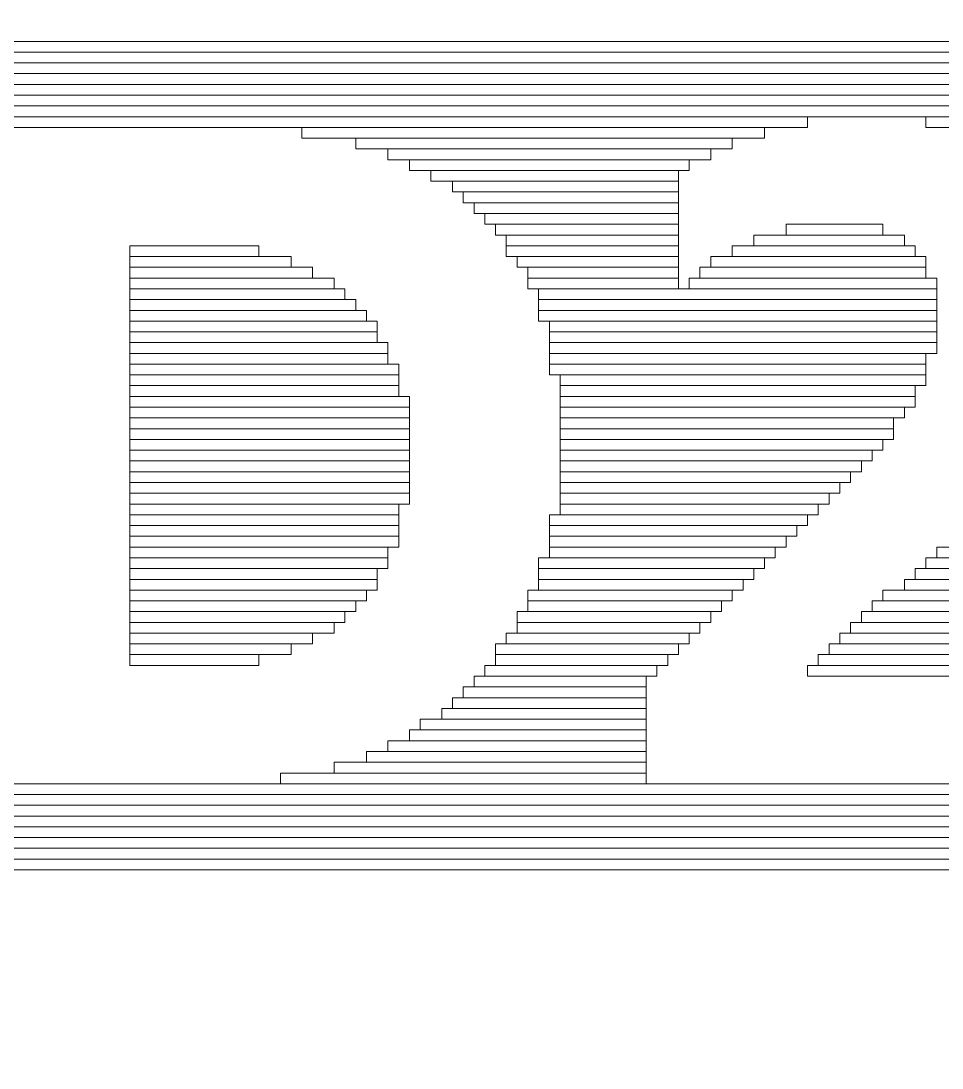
# Model space of a CAD drawing. Header units: millimetres. Extents: x -90 to 99, y -65 to 67.
# Drawn here: x 37.508 to 39.683, y 40.238 to 42.709 of the extents above; entities that cross this region are included whole.
import ezdxf

# ---------------------------------------------------------------- set-up
doc = ezdxf.new("R2010")
doc.units = ezdxf.units.MM
doc.header["$MEASUREMENT"] = 0
doc.layers.add('BG_OUTLINE', color=7, linetype='Continuous')
doc.layers.add('MA_PEN3', color=7, linetype='Continuous')

msp = doc.modelspace()

# ---------------------------------------------------------------- linework, layer by layer
at = {"layer": 'BG_OUTLINE', "color": 3, "lineweight": 9}
msp.add_open_spline([(-71.7269, -61.8795), (-71.7269, -61.8795), (-71.7343, 42.2681), (-71.7343, 42.2681), (-71.7343, 42.2681), (-71.7348, 43.0066), (-71.4419, 43.715), (-70.92, 44.2375), (-70.92, 44.2375), (-70.3982, 44.76), (-69.6866, 45.0538), (-68.9482, 45.0543), (-68.9482, 45.0543), (-68.9482, 45.0543), (75.2046, 45.0543), (75.2046, 45.0543), (75.2046, 45.0543), (76.8319, 45.0552), (78.1763, 43.7805), (78.2661, 42.1556), (78.2661, 42.1556), (78.2661, 42.1556), (78.2661, 31.2814), (78.2661, 31.2814), (78.2661, 31.2814), (78.2661, 31.2814), (72.2646, 31.2814), (72.2646, 31.2814), (72.2646, 31.2814), (72.2646, 31.2814), (72.2646, 26.9814), (72.2646, 26.9814), (72.2646, 26.9814), (72.2646, 26.9814), (78.2661, 26.9814), (78.2661, 26.9814), (78.2661, 26.9814), (78.2661, 26.9814), (78.2661, 18.6553), (78.2661, 18.6553), (78.2661, 18.6553), (78.2661, 18.6553), (72.2496, 18.6553), (72.2496, 18.6553), (72.2496, 18.6553), (72.2496, 18.6553), (72.2496, 14.3553), (72.2496, 14.3553), (72.2496, 14.3553), (72.2496, 14.3553), (78.2661, 14.3553), (78.2661, 14.3553), (78.2661, 14.3553), (78.2661, 14.3553), (78.2661, 9.255), (78.2661, 9.255), (78.2661, 9.255), (78.2661, 9.255), (72.2648, 9.255), (72.2648, 9.255), (72.2648, 9.255), (72.2648, 9.255), (72.2648, 4.955), (72.2648, 4.955), (72.2648, 4.955), (72.2648, 4.955), (78.2661, 4.955), (78.2661, 4.955), (78.2661, 4.955), (78.2661, 4.955), (78.2661, -3.3762), (78.2661, -3.3762), (78.2661, -3.3762), (78.2661, -3.3762), (72.2445, -3.3762), (72.2445, -3.3762), (72.2445, -3.3762), (72.2445, -3.3762), (72.2445, -7.6762), (72.2445, -7.6762), (72.2445, -7.6762), (72.2445, -7.6762), (78.2661, -7.6762), (78.2661, -7.6762), (78.2661, -7.6762), (78.2661, -7.6762), (78.2661, -12.7615), (78.2661, -12.7615), (78.2661, -12.7615), (78.2661, -12.7615), (72.2651, -12.7615), (72.2651, -12.7615), (72.2651, -12.7615), (72.2651, -12.7615), (72.2651, -17.0615), (72.2651, -17.0615), (72.2651, -17.0615), (72.2651, -17.0615), (78.2661, -17.0615), (78.2661, -17.0615), (78.2661, -17.0615), (78.2661, -17.0615), (78.2661, -25.4097), (78.2661, -25.4097), (78.2661, -25.4097), (78.2661, -25.4097), (72.2656, -25.4097), (72.2656, -25.4097), (72.2656, -25.4097), (72.2656, -25.4097), (72.2656, -29.7097), (72.2656, -29.7097), (72.2656, -29.7097), (72.2656, -29.7097), (78.2661, -29.7097), (78.2661, -29.7097), (78.2661, -29.7097), (78.2661, -29.7097), (78.2661, -34.793), (78.2661, -34.793), (78.2661, -34.793), (78.2661, -34.793), (72.2679, -34.793), (72.2679, -34.793), (72.2679, -34.793), (72.2679, -34.793), (72.2679, -39.0929), (72.2679, -39.0929), (72.2679, -39.0929), (72.2679, -39.0929), (78.2661, -39.0929), (78.2661, -39.0929), (78.2661, -39.0929), (78.2661, -39.0929), (78.2661, -47.4269), (78.2661, -47.4269), (78.2661, -47.4269), (78.2661, -47.4269), (72.2679, -47.4269), (72.2679, -47.4269), (72.2679, -47.4269), (72.2679, -47.4269), (72.2679, -51.7269), (72.2679, -51.7269), (72.2679, -51.7269), (72.2679, -51.7269), (78.2661, -51.7269), (78.2661, -51.7269), (78.2661, -51.7269), (78.2661, -51.7269), (78.2661, -51.8138), (78.2661, -51.8138), (78.2661, -51.8138), (78.2661, -51.8138), (78.2656, -61.8468), (78.2656, -61.8468), (78.2656, -61.8468), (78.2661, -62.6669), (77.9407, -63.4536), (77.3612, -64.0339), (77.3612, -64.0339), (76.7817, -64.6142), (75.9915, -64.9405), (75.1713, -64.941), (75.1713, -64.941), (75.1713, -64.941), (-68.6609, -64.9456), (-68.6609, -64.9456), (-68.6609, -64.9456), (-69.4735, -64.9461), (-70.2531, -64.6237), (-70.8281, -64.0495), (-70.8281, -64.0495), (-71.4031, -63.4752), (-71.7264, -62.6922), (-71.7269, -61.8795)], degree=3, knots=[0, 0, 0, 0, 0.022727, 0.022727, 0.022727, 0.022727, 0.045455, 0.045455, 0.045455, 0.045455, 0.068182, 0.068182, 0.068182, 0.068182, 0.090909, 0.090909, 0.090909, 0.090909, 0.113636, 0.113636, 0.113636, 0.113636, 0.136364, 0.136364, 0.136364, 0.136364, 0.159091, 0.159091, 0.159091, 0.159091, 0.181818, 0.181818, 0.181818, 0.181818, 0.204545, 0.204545, 0.204545, 0.204545, 0.227273, 0.227273, 0.227273, 0.227273, 0.25, 0.25, 0.25, 0.25, 0.272727, 0.272727, 0.272727, 0.272727, 0.295455, 0.295455, 0.295455, 0.295455, 0.318182, 0.318182, 0.318182, 0.318182, 0.340909, 0.340909, 0.340909, 0.340909, 0.363636, 0.363636, 0.363636, 0.363636, 0.386364, 0.386364, 0.386364, 0.386364, 0.409091, 0.409091, 0.409091, 0.409091, 0.431818, 0.431818, 0.431818, 0.431818, 0.454545, 0.454545, 0.454545, 0.454545, 0.477273, 0.477273, 0.477273, 0.477273, 0.5, 0.5, 0.5, 0.5, 0.522727, 0.522727, 0.522727, 0.522727, 0.545455, 0.545455, 0.545455, 0.545455, 0.568182, 0.568182, 0.568182, 0.568182, 0.590909, 0.590909, 0.590909, 0.590909, 0.613636, 0.613636, 0.613636, 0.613636, 0.636364, 0.636364, 0.636364, 0.636364, 0.659091, 0.659091, 0.659091, 0.659091, 0.681818, 0.681818, 0.681818, 0.681818, 0.704545, 0.704545, 0.704545, 0.704545, 0.727273, 0.727273, 0.727273, 0.727273, 0.75, 0.75, 0.75, 0.75, 0.772727, 0.772727, 0.772727, 0.772727, 0.795455, 0.795455, 0.795455, 0.795455, 0.818182, 0.818182, 0.818182, 0.818182, 0.840909, 0.840909, 0.840909, 0.840909, 0.863636, 0.863636, 0.863636, 0.863636, 0.886364, 0.886364, 0.886364, 0.886364, 0.909091, 0.909091, 0.909091, 0.909091, 0.931818, 0.931818, 0.931818, 0.931818, 0.954545, 0.954545, 0.954545, 0.954545, 0.977273, 0.977273, 0.977273, 0.977273, 1, 1, 1, 1], dxfattribs=at)
at = {"layer": 'MA_PEN3', "color": 5, "lineweight": 9}
for points in [[(34.8948, 42.6359), (34.8948, 42.6359), (34.8948, 42.6613), (34.8948, 42.6613), (34.8948, 42.6613), (34.8948, 42.6613), (40.2288, 42.6613), (40.2288, 42.6613), (40.2288, 42.6613), (40.2288, 42.6613), (40.2288, 42.6359), (40.2288, 42.6359), (40.2288, 42.6359), (40.2288, 42.6359), (34.8948, 42.6359), (34.8948, 42.6359)], [(34.8948, 42.6105), (34.8948, 42.6105), (34.8948, 42.6359), (34.8948, 42.6359), (34.8948, 42.6359), (34.8948, 42.6359), (40.2288, 42.6359), (40.2288, 42.6359), (40.2288, 42.6359), (40.2288, 42.6359), (40.2288, 42.6105), (40.2288, 42.6105), (40.2288, 42.6105), (40.2288, 42.6105), (34.8948, 42.6105), (34.8948, 42.6105)], [(34.8948, 42.5851), (34.8948, 42.5851), (34.8948, 42.6105), (34.8948, 42.6105), (34.8948, 42.6105), (34.8948, 42.6105), (40.2288, 42.6105), (40.2288, 42.6105), (40.2288, 42.6105), (40.2288, 42.6105), (40.2288, 42.5851), (40.2288, 42.5851), (40.2288, 42.5851), (40.2288, 42.5851), (34.8948, 42.5851), (34.8948, 42.5851)], [(34.8948, 42.5597), (34.8948, 42.5597), (34.8948, 42.5851), (34.8948, 42.5851), (34.8948, 42.5851), (34.8948, 42.5851), (40.2288, 42.5851), (40.2288, 42.5851), (40.2288, 42.5851), (40.2288, 42.5851), (40.2288, 42.5597), (40.2288, 42.5597), (40.2288, 42.5597), (40.2288, 42.5597), (34.8948, 42.5597), (34.8948, 42.5597)], [(34.8948, 42.5343), (34.8948, 42.5343), (34.8948, 42.5597), (34.8948, 42.5597), (34.8948, 42.5597), (34.8948, 42.5597), (40.2288, 42.5597), (40.2288, 42.5597), (40.2288, 42.5597), (40.2288, 42.5597), (40.2288, 42.5343), (40.2288, 42.5343), (40.2288, 42.5343), (40.2288, 42.5343), (34.8948, 42.5343), (34.8948, 42.5343)], [(34.8948, 42.5089), (34.8948, 42.5089), (34.8948, 42.5343), (34.8948, 42.5343), (34.8948, 42.5343), (34.8948, 42.5343), (40.2288, 42.5343), (40.2288, 42.5343), (40.2288, 42.5343), (40.2288, 42.5343), (40.2288, 42.5089), (40.2288, 42.5089), (40.2288, 42.5089), (40.2288, 42.5089), (34.8948, 42.5089), (34.8948, 42.5089)], [(34.8948, 42.4835), (34.8948, 42.4835), (34.8948, 42.5089), (34.8948, 42.5089), (34.8948, 42.5089), (34.8948, 42.5089), (40.2288, 42.5089), (40.2288, 42.5089), (40.2288, 42.5089), (40.2288, 42.5089), (40.2288, 42.4835), (40.2288, 42.4835), (40.2288, 42.4835), (40.2288, 42.4835), (34.8948, 42.4835), (34.8948, 42.4835)], [(34.8948, 42.4581), (34.8948, 42.4581), (34.8948, 42.4835), (34.8948, 42.4835), (34.8948, 42.4835), (34.8948, 42.4835), (39.3652, 42.4835), (39.3652, 42.4835), (39.3652, 42.4835), (39.3652, 42.4835), (39.3652, 42.4581), (39.3652, 42.4581), (39.3652, 42.4581), (39.3652, 42.4581), (34.8948, 42.4581), (34.8948, 42.4581)], [(39.6446, 42.4581), (39.6446, 42.4581), (39.6446, 42.4835), (39.6446, 42.4835), (39.6446, 42.4835), (39.6446, 42.4835), (40.2288, 42.4835), (40.2288, 42.4835), (40.2288, 42.4835), (40.2288, 42.4835), (40.2288, 42.4581), (40.2288, 42.4581), (40.2288, 42.4581), (40.2288, 42.4581), (39.6446, 42.4581), (39.6446, 42.4581)], [(38.1714, 42.4327), (38.1714, 42.4327), (38.1714, 42.4581), (38.1714, 42.4581), (38.1714, 42.4581), (38.1714, 42.4581), (39.2636, 42.4581), (39.2636, 42.4581), (39.2636, 42.4581), (39.2636, 42.4581), (39.2636, 42.4327), (39.2636, 42.4327), (39.2636, 42.4327), (39.2636, 42.4327), (38.1714, 42.4327), (38.1714, 42.4327)], [(38.2984, 42.4073), (38.2984, 42.4073), (38.2984, 42.4327), (38.2984, 42.4327), (38.2984, 42.4327), (38.2984, 42.4327), (39.1874, 42.4327), (39.1874, 42.4327), (39.1874, 42.4327), (39.1874, 42.4327), (39.1874, 42.4073), (39.1874, 42.4073), (39.1874, 42.4073), (39.1874, 42.4073), (38.2984, 42.4073), (38.2984, 42.4073)], [(38.3746, 42.3819), (38.3746, 42.3819), (38.3746, 42.4073), (38.3746, 42.4073), (38.3746, 42.4073), (38.3746, 42.4073), (39.1366, 42.4073), (39.1366, 42.4073), (39.1366, 42.4073), (39.1366, 42.4073), (39.1366, 42.3819), (39.1366, 42.3819), (39.1366, 42.3819), (39.1366, 42.3819), (38.3746, 42.3819), (38.3746, 42.3819)], [(38.4254, 42.3565), (38.4254, 42.3565), (38.4254, 42.3819), (38.4254, 42.3819), (38.4254, 42.3819), (38.4254, 42.3819), (39.0858, 42.3819), (39.0858, 42.3819), (39.0858, 42.3819), (39.0858, 42.3819), (39.0858, 42.3565), (39.0858, 42.3565), (39.0858, 42.3565), (39.0858, 42.3565), (38.4254, 42.3565), (38.4254, 42.3565)], [(38.4762, 42.3311), (38.4762, 42.3311), (38.4762, 42.3565), (38.4762, 42.3565), (38.4762, 42.3565), (38.4762, 42.3565), (39.0604, 42.3565), (39.0604, 42.3565), (39.0604, 42.3565), (39.0604, 42.3565), (39.0604, 42.3311), (39.0604, 42.3311), (39.0604, 42.3311), (39.0604, 42.3311), (38.4762, 42.3311), (38.4762, 42.3311)], [(38.527, 42.3057), (38.527, 42.3057), (38.527, 42.3311), (38.527, 42.3311), (38.527, 42.3311), (38.527, 42.3311), (39.0604, 42.3311), (39.0604, 42.3311), (39.0604, 42.3311), (39.0604, 42.3311), (39.0604, 42.3057), (39.0604, 42.3057), (39.0604, 42.3057), (39.0604, 42.3057), (38.527, 42.3057), (38.527, 42.3057)], [(38.5524, 42.2803), (38.5524, 42.2803), (38.5524, 42.3057), (38.5524, 42.3057), (38.5524, 42.3057), (38.5524, 42.3057), (39.0604, 42.3057), (39.0604, 42.3057), (39.0604, 42.3057), (39.0604, 42.3057), (39.0604, 42.2803), (39.0604, 42.2803), (39.0604, 42.2803), (39.0604, 42.2803), (38.5524, 42.2803), (38.5524, 42.2803)], [(38.5778, 42.2549), (38.5778, 42.2549), (38.5778, 42.2803), (38.5778, 42.2803), (38.5778, 42.2803), (38.5778, 42.2803), (39.0604, 42.2803), (39.0604, 42.2803), (39.0604, 42.2803), (39.0604, 42.2803), (39.0604, 42.2549), (39.0604, 42.2549), (39.0604, 42.2549), (39.0604, 42.2549), (38.5778, 42.2549), (38.5778, 42.2549)], [(38.6032, 42.2295), (38.6032, 42.2295), (38.6032, 42.2549), (38.6032, 42.2549), (38.6032, 42.2549), (38.6032, 42.2549), (39.0604, 42.2549), (39.0604, 42.2549), (39.0604, 42.2549), (39.0604, 42.2549), (39.0604, 42.2295), (39.0604, 42.2295), (39.0604, 42.2295), (39.0604, 42.2295), (38.6032, 42.2295), (38.6032, 42.2295)], [(38.6286, 42.2041), (38.6286, 42.2041), (38.6286, 42.2295), (38.6286, 42.2295), (38.6286, 42.2295), (38.6286, 42.2295), (39.0604, 42.2295), (39.0604, 42.2295), (39.0604, 42.2295), (39.0604, 42.2295), (39.0604, 42.2041), (39.0604, 42.2041), (39.0604, 42.2041), (39.0604, 42.2041), (38.6286, 42.2041), (38.6286, 42.2041)], [(39.3144, 42.2041), (39.3144, 42.2041), (39.3144, 42.2295), (39.3144, 42.2295), (39.3144, 42.2295), (39.3144, 42.2295), (39.543, 42.2295), (39.543, 42.2295), (39.543, 42.2295), (39.543, 42.2295), (39.543, 42.2041), (39.543, 42.2041), (39.543, 42.2041), (39.543, 42.2041), (39.3144, 42.2041), (39.3144, 42.2041)], [(38.654, 42.1787), (38.654, 42.1787), (38.654, 42.2041), (38.654, 42.2041), (38.654, 42.2041), (38.654, 42.2041), (39.0604, 42.2041), (39.0604, 42.2041), (39.0604, 42.2041), (39.0604, 42.2041), (39.0604, 42.1787), (39.0604, 42.1787), (39.0604, 42.1787), (39.0604, 42.1787), (38.654, 42.1787), (38.654, 42.1787)], [(39.2382, 42.1787), (39.2382, 42.1787), (39.2382, 42.2041), (39.2382, 42.2041), (39.2382, 42.2041), (39.2382, 42.2041), (39.5938, 42.2041), (39.5938, 42.2041), (39.5938, 42.2041), (39.5938, 42.2041), (39.5938, 42.1787), (39.5938, 42.1787), (39.5938, 42.1787), (39.5938, 42.1787), (39.2382, 42.1787), (39.2382, 42.1787)], [(37.765, 42.1533), (37.765, 42.1533), (37.765, 42.1787), (37.765, 42.1787), (37.765, 42.1787), (37.765, 42.1787), (38.0698, 42.1787), (38.0698, 42.1787), (38.0698, 42.1787), (38.0698, 42.1787), (38.0698, 42.1533), (38.0698, 42.1533), (38.0698, 42.1533), (38.0698, 42.1533), (37.765, 42.1533), (37.765, 42.1533)], [(38.654, 42.1533), (38.654, 42.1533), (38.654, 42.1787), (38.654, 42.1787), (38.654, 42.1787), (38.654, 42.1787), (39.0604, 42.1787), (39.0604, 42.1787), (39.0604, 42.1787), (39.0604, 42.1787), (39.0604, 42.1533), (39.0604, 42.1533), (39.0604, 42.1533), (39.0604, 42.1533), (38.654, 42.1533), (38.654, 42.1533)], [(39.1874, 42.1533), (39.1874, 42.1533), (39.1874, 42.1787), (39.1874, 42.1787), (39.1874, 42.1787), (39.1874, 42.1787), (39.6192, 42.1787), (39.6192, 42.1787), (39.6192, 42.1787), (39.6192, 42.1787), (39.6192, 42.1533), (39.6192, 42.1533), (39.6192, 42.1533), (39.6192, 42.1533), (39.1874, 42.1533), (39.1874, 42.1533)], [(37.765, 42.1279), (37.765, 42.1279), (37.765, 42.1533), (37.765, 42.1533), (37.765, 42.1533), (37.765, 42.1533), (38.146, 42.1533), (38.146, 42.1533), (38.146, 42.1533), (38.146, 42.1533), (38.146, 42.1279), (38.146, 42.1279), (38.146, 42.1279), (38.146, 42.1279), (37.765, 42.1279), (37.765, 42.1279)], [(38.6794, 42.1279), (38.6794, 42.1279), (38.6794, 42.1533), (38.6794, 42.1533), (38.6794, 42.1533), (38.6794, 42.1533), (39.0604, 42.1533), (39.0604, 42.1533), (39.0604, 42.1533), (39.0604, 42.1533), (39.0604, 42.1279), (39.0604, 42.1279), (39.0604, 42.1279), (39.0604, 42.1279), (38.6794, 42.1279), (38.6794, 42.1279)], [(39.1366, 42.1279), (39.1366, 42.1279), (39.1366, 42.1533), (39.1366, 42.1533), (39.1366, 42.1533), (39.1366, 42.1533), (39.6446, 42.1533), (39.6446, 42.1533), (39.6446, 42.1533), (39.6446, 42.1533), (39.6446, 42.1279), (39.6446, 42.1279), (39.6446, 42.1279), (39.6446, 42.1279), (39.1366, 42.1279), (39.1366, 42.1279)], [(37.765, 42.1025), (37.765, 42.1025), (37.765, 42.1279), (37.765, 42.1279), (37.765, 42.1279), (37.765, 42.1279), (38.1968, 42.1279), (38.1968, 42.1279), (38.1968, 42.1279), (38.1968, 42.1279), (38.1968, 42.1025), (38.1968, 42.1025), (38.1968, 42.1025), (38.1968, 42.1025), (37.765, 42.1025), (37.765, 42.1025)], [(38.7048, 42.1025), (38.7048, 42.1025), (38.7048, 42.1279), (38.7048, 42.1279), (38.7048, 42.1279), (38.7048, 42.1279), (39.0604, 42.1279), (39.0604, 42.1279), (39.0604, 42.1279), (39.0604, 42.1279), (39.0604, 42.1025), (39.0604, 42.1025), (39.0604, 42.1025), (39.0604, 42.1025), (38.7048, 42.1025), (38.7048, 42.1025)], [(39.1112, 42.1025), (39.1112, 42.1025), (39.1112, 42.1279), (39.1112, 42.1279), (39.1112, 42.1279), (39.1112, 42.1279), (39.6446, 42.1279), (39.6446, 42.1279), (39.6446, 42.1279), (39.6446, 42.1279), (39.6446, 42.1025), (39.6446, 42.1025), (39.6446, 42.1025), (39.6446, 42.1025), (39.1112, 42.1025), (39.1112, 42.1025)], [(37.765, 42.0771), (37.765, 42.0771), (37.765, 42.1025), (37.765, 42.1025), (37.765, 42.1025), (37.765, 42.1025), (38.2476, 42.1025), (38.2476, 42.1025), (38.2476, 42.1025), (38.2476, 42.1025), (38.2476, 42.0771), (38.2476, 42.0771), (38.2476, 42.0771), (38.2476, 42.0771), (37.765, 42.0771), (37.765, 42.0771)], [(38.7048, 42.0771), (38.7048, 42.0771), (38.7048, 42.1025), (38.7048, 42.1025), (38.7048, 42.1025), (38.7048, 42.1025), (39.0604, 42.1025), (39.0604, 42.1025), (39.0604, 42.1025), (39.0604, 42.1025), (39.0604, 42.0771), (39.0604, 42.0771), (39.0604, 42.0771), (39.0604, 42.0771), (38.7048, 42.0771), (38.7048, 42.0771)], [(39.0858, 42.0771), (39.0858, 42.0771), (39.0858, 42.1025), (39.0858, 42.1025), (39.0858, 42.1025), (39.0858, 42.1025), (39.67, 42.1025), (39.67, 42.1025), (39.67, 42.1025), (39.67, 42.1025), (39.67, 42.0771), (39.67, 42.0771), (39.67, 42.0771), (39.67, 42.0771), (39.0858, 42.0771), (39.0858, 42.0771)], [(37.765, 42.0517), (37.765, 42.0517), (37.765, 42.0771), (37.765, 42.0771), (37.765, 42.0771), (37.765, 42.0771), (38.273, 42.0771), (38.273, 42.0771), (38.273, 42.0771), (38.273, 42.0771), (38.273, 42.0517), (38.273, 42.0517), (38.273, 42.0517), (38.273, 42.0517), (37.765, 42.0517), (37.765, 42.0517)], [(38.7302, 42.0517), (38.7302, 42.0517), (38.7302, 42.0771), (38.7302, 42.0771), (38.7302, 42.0771), (38.7302, 42.0771), (39.67, 42.0771), (39.67, 42.0771), (39.67, 42.0771), (39.67, 42.0771), (39.67, 42.0517), (39.67, 42.0517), (39.67, 42.0517), (39.67, 42.0517), (38.7302, 42.0517), (38.7302, 42.0517)], [(37.765, 42.0263), (37.765, 42.0263), (37.765, 42.0517), (37.765, 42.0517), (37.765, 42.0517), (37.765, 42.0517), (38.2984, 42.0517), (38.2984, 42.0517), (38.2984, 42.0517), (38.2984, 42.0517), (38.2984, 42.0263), (38.2984, 42.0263), (38.2984, 42.0263), (38.2984, 42.0263), (37.765, 42.0263), (37.765, 42.0263)], [(38.7302, 42.0263), (38.7302, 42.0263), (38.7302, 42.0517), (38.7302, 42.0517), (38.7302, 42.0517), (38.7302, 42.0517), (39.67, 42.0517), (39.67, 42.0517), (39.67, 42.0517), (39.67, 42.0517), (39.67, 42.0263), (39.67, 42.0263), (39.67, 42.0263), (39.67, 42.0263), (38.7302, 42.0263), (38.7302, 42.0263)], [(37.765, 42.0009), (37.765, 42.0009), (37.765, 42.0263), (37.765, 42.0263), (37.765, 42.0263), (37.765, 42.0263), (38.3238, 42.0263), (38.3238, 42.0263), (38.3238, 42.0263), (38.3238, 42.0263), (38.3238, 42.0009), (38.3238, 42.0009), (38.3238, 42.0009), (38.3238, 42.0009), (37.765, 42.0009), (37.765, 42.0009)], [(38.7302, 42.0009), (38.7302, 42.0009), (38.7302, 42.0263), (38.7302, 42.0263), (38.7302, 42.0263), (38.7302, 42.0263), (39.67, 42.0263), (39.67, 42.0263), (39.67, 42.0263), (39.67, 42.0263), (39.67, 42.0009), (39.67, 42.0009), (39.67, 42.0009), (39.67, 42.0009), (38.7302, 42.0009), (38.7302, 42.0009)], [(37.765, 41.9755), (37.765, 41.9755), (37.765, 42.0009), (37.765, 42.0009), (37.765, 42.0009), (37.765, 42.0009), (38.3492, 42.0009), (38.3492, 42.0009), (38.3492, 42.0009), (38.3492, 42.0009), (38.3492, 41.9755), (38.3492, 41.9755), (38.3492, 41.9755), (38.3492, 41.9755), (37.765, 41.9755), (37.765, 41.9755)], [(38.7556, 41.9755), (38.7556, 41.9755), (38.7556, 42.0009), (38.7556, 42.0009), (38.7556, 42.0009), (38.7556, 42.0009), (39.67, 42.0009), (39.67, 42.0009), (39.67, 42.0009), (39.67, 42.0009), (39.67, 41.9755), (39.67, 41.9755), (39.67, 41.9755), (39.67, 41.9755), (38.7556, 41.9755), (38.7556, 41.9755)], [(37.765, 41.9501), (37.765, 41.9501), (37.765, 41.9755), (37.765, 41.9755), (37.765, 41.9755), (37.765, 41.9755), (38.3492, 41.9755), (38.3492, 41.9755), (38.3492, 41.9755), (38.3492, 41.9755), (38.3492, 41.9501), (38.3492, 41.9501), (38.3492, 41.9501), (38.3492, 41.9501), (37.765, 41.9501), (37.765, 41.9501)], [(38.7556, 41.9501), (38.7556, 41.9501), (38.7556, 41.9755), (38.7556, 41.9755), (38.7556, 41.9755), (38.7556, 41.9755), (39.67, 41.9755), (39.67, 41.9755), (39.67, 41.9755), (39.67, 41.9755), (39.67, 41.9501), (39.67, 41.9501), (39.67, 41.9501), (39.67, 41.9501), (38.7556, 41.9501), (38.7556, 41.9501)], [(37.765, 41.9247), (37.765, 41.9247), (37.765, 41.9501), (37.765, 41.9501), (37.765, 41.9501), (37.765, 41.9501), (38.3746, 41.9501), (38.3746, 41.9501), (38.3746, 41.9501), (38.3746, 41.9501), (38.3746, 41.9247), (38.3746, 41.9247), (38.3746, 41.9247), (38.3746, 41.9247), (37.765, 41.9247), (37.765, 41.9247)], [(38.7556, 41.9247), (38.7556, 41.9247), (38.7556, 41.9501), (38.7556, 41.9501), (38.7556, 41.9501), (38.7556, 41.9501), (39.67, 41.9501), (39.67, 41.9501), (39.67, 41.9501), (39.67, 41.9501), (39.67, 41.9247), (39.67, 41.9247), (39.67, 41.9247), (39.67, 41.9247), (38.7556, 41.9247), (38.7556, 41.9247)], [(37.765, 41.8993), (37.765, 41.8993), (37.765, 41.9247), (37.765, 41.9247), (37.765, 41.9247), (37.765, 41.9247), (38.3746, 41.9247), (38.3746, 41.9247), (38.3746, 41.9247), (38.3746, 41.9247), (38.3746, 41.8993), (38.3746, 41.8993), (38.3746, 41.8993), (38.3746, 41.8993), (37.765, 41.8993), (37.765, 41.8993)], [(38.7556, 41.8993), (38.7556, 41.8993), (38.7556, 41.9247), (38.7556, 41.9247), (38.7556, 41.9247), (38.7556, 41.9247), (39.6446, 41.9247), (39.6446, 41.9247), (39.6446, 41.9247), (39.6446, 41.9247), (39.6446, 41.8993), (39.6446, 41.8993), (39.6446, 41.8993), (39.6446, 41.8993), (38.7556, 41.8993), (38.7556, 41.8993)], [(37.765, 41.8739), (37.765, 41.8739), (37.765, 41.8993), (37.765, 41.8993), (37.765, 41.8993), (37.765, 41.8993), (38.4, 41.8993), (38.4, 41.8993), (38.4, 41.8993), (38.4, 41.8993), (38.4, 41.8739), (38.4, 41.8739), (38.4, 41.8739), (38.4, 41.8739), (37.765, 41.8739), (37.765, 41.8739)], [(38.7556, 41.8739), (38.7556, 41.8739), (38.7556, 41.8993), (38.7556, 41.8993), (38.7556, 41.8993), (38.7556, 41.8993), (39.6446, 41.8993), (39.6446, 41.8993), (39.6446, 41.8993), (39.6446, 41.8993), (39.6446, 41.8739), (39.6446, 41.8739), (39.6446, 41.8739), (39.6446, 41.8739), (38.7556, 41.8739), (38.7556, 41.8739)], [(37.765, 41.8485), (37.765, 41.8485), (37.765, 41.8739), (37.765, 41.8739), (37.765, 41.8739), (37.765, 41.8739), (38.4, 41.8739), (38.4, 41.8739), (38.4, 41.8739), (38.4, 41.8739), (38.4, 41.8485), (38.4, 41.8485), (38.4, 41.8485), (38.4, 41.8485), (37.765, 41.8485), (37.765, 41.8485)], [(38.781, 41.8485), (38.781, 41.8485), (38.781, 41.8739), (38.781, 41.8739), (38.781, 41.8739), (38.781, 41.8739), (39.6446, 41.8739), (39.6446, 41.8739), (39.6446, 41.8739), (39.6446, 41.8739), (39.6446, 41.8485), (39.6446, 41.8485), (39.6446, 41.8485), (39.6446, 41.8485), (38.781, 41.8485), (38.781, 41.8485)], [(37.765, 41.8231), (37.765, 41.8231), (37.765, 41.8485), (37.765, 41.8485), (37.765, 41.8485), (37.765, 41.8485), (38.4, 41.8485), (38.4, 41.8485), (38.4, 41.8485), (38.4, 41.8485), (38.4, 41.8231), (38.4, 41.8231), (38.4, 41.8231), (38.4, 41.8231), (37.765, 41.8231), (37.765, 41.8231)], [(38.781, 41.8231), (38.781, 41.8231), (38.781, 41.8485), (38.781, 41.8485), (38.781, 41.8485), (38.781, 41.8485), (39.6192, 41.8485), (39.6192, 41.8485), (39.6192, 41.8485), (39.6192, 41.8485), (39.6192, 41.8231), (39.6192, 41.8231), (39.6192, 41.8231), (39.6192, 41.8231), (38.781, 41.8231), (38.781, 41.8231)], [(37.765, 41.7977), (37.765, 41.7977), (37.765, 41.8231), (37.765, 41.8231), (37.765, 41.8231), (37.765, 41.8231), (38.4254, 41.8231), (38.4254, 41.8231), (38.4254, 41.8231), (38.4254, 41.8231), (38.4254, 41.7977), (38.4254, 41.7977), (38.4254, 41.7977), (38.4254, 41.7977), (37.765, 41.7977), (37.765, 41.7977)], [(38.781, 41.7977), (38.781, 41.7977), (38.781, 41.8231), (38.781, 41.8231), (38.781, 41.8231), (38.781, 41.8231), (39.6192, 41.8231), (39.6192, 41.8231), (39.6192, 41.8231), (39.6192, 41.8231), (39.6192, 41.7977), (39.6192, 41.7977), (39.6192, 41.7977), (39.6192, 41.7977), (38.781, 41.7977), (38.781, 41.7977)], [(37.765, 41.7723), (37.765, 41.7723), (37.765, 41.7977), (37.765, 41.7977), (37.765, 41.7977), (37.765, 41.7977), (38.4254, 41.7977), (38.4254, 41.7977), (38.4254, 41.7977), (38.4254, 41.7977), (38.4254, 41.7723), (38.4254, 41.7723), (38.4254, 41.7723), (38.4254, 41.7723), (37.765, 41.7723), (37.765, 41.7723)], [(38.781, 41.7723), (38.781, 41.7723), (38.781, 41.7977), (38.781, 41.7977), (38.781, 41.7977), (38.781, 41.7977), (39.5938, 41.7977), (39.5938, 41.7977), (39.5938, 41.7977), (39.5938, 41.7977), (39.5938, 41.7723), (39.5938, 41.7723), (39.5938, 41.7723), (39.5938, 41.7723), (38.781, 41.7723), (38.781, 41.7723)], [(37.765, 41.7469), (37.765, 41.7469), (37.765, 41.7723), (37.765, 41.7723), (37.765, 41.7723), (37.765, 41.7723), (38.4254, 41.7723), (38.4254, 41.7723), (38.4254, 41.7723), (38.4254, 41.7723), (38.4254, 41.7469), (38.4254, 41.7469), (38.4254, 41.7469), (38.4254, 41.7469), (37.765, 41.7469), (37.765, 41.7469)], [(38.781, 41.7469), (38.781, 41.7469), (38.781, 41.7723), (38.781, 41.7723), (38.781, 41.7723), (38.781, 41.7723), (39.5684, 41.7723), (39.5684, 41.7723), (39.5684, 41.7723), (39.5684, 41.7723), (39.5684, 41.7469), (39.5684, 41.7469), (39.5684, 41.7469), (39.5684, 41.7469), (38.781, 41.7469), (38.781, 41.7469)], [(37.765, 41.7215), (37.765, 41.7215), (37.765, 41.7469), (37.765, 41.7469), (37.765, 41.7469), (37.765, 41.7469), (38.4254, 41.7469), (38.4254, 41.7469), (38.4254, 41.7469), (38.4254, 41.7469), (38.4254, 41.7215), (38.4254, 41.7215), (38.4254, 41.7215), (38.4254, 41.7215), (37.765, 41.7215), (37.765, 41.7215)], [(38.781, 41.7215), (38.781, 41.7215), (38.781, 41.7469), (38.781, 41.7469), (38.781, 41.7469), (38.781, 41.7469), (39.5684, 41.7469), (39.5684, 41.7469), (39.5684, 41.7469), (39.5684, 41.7469), (39.5684, 41.7215), (39.5684, 41.7215), (39.5684, 41.7215), (39.5684, 41.7215), (38.781, 41.7215), (38.781, 41.7215)], [(37.765, 41.6961), (37.765, 41.6961), (37.765, 41.7215), (37.765, 41.7215), (37.765, 41.7215), (37.765, 41.7215), (38.4254, 41.7215), (38.4254, 41.7215), (38.4254, 41.7215), (38.4254, 41.7215), (38.4254, 41.6961), (38.4254, 41.6961), (38.4254, 41.6961), (38.4254, 41.6961), (37.765, 41.6961), (37.765, 41.6961)], [(38.781, 41.6961), (38.781, 41.6961), (38.781, 41.7215), (38.781, 41.7215), (38.781, 41.7215), (38.781, 41.7215), (39.543, 41.7215), (39.543, 41.7215), (39.543, 41.7215), (39.543, 41.7215), (39.543, 41.6961), (39.543, 41.6961), (39.543, 41.6961), (39.543, 41.6961), (38.781, 41.6961), (38.781, 41.6961)], [(37.765, 41.6707), (37.765, 41.6707), (37.765, 41.6961), (37.765, 41.6961), (37.765, 41.6961), (37.765, 41.6961), (38.4254, 41.6961), (38.4254, 41.6961), (38.4254, 41.6961), (38.4254, 41.6961), (38.4254, 41.6707), (38.4254, 41.6707), (38.4254, 41.6707), (38.4254, 41.6707), (37.765, 41.6707), (37.765, 41.6707)], [(38.781, 41.6707), (38.781, 41.6707), (38.781, 41.6961), (38.781, 41.6961), (38.781, 41.6961), (38.781, 41.6961), (39.5176, 41.6961), (39.5176, 41.6961), (39.5176, 41.6961), (39.5176, 41.6961), (39.5176, 41.6707), (39.5176, 41.6707), (39.5176, 41.6707), (39.5176, 41.6707), (38.781, 41.6707), (38.781, 41.6707)], [(37.765, 41.6453), (37.765, 41.6453), (37.765, 41.6707), (37.765, 41.6707), (37.765, 41.6707), (37.765, 41.6707), (38.4254, 41.6707), (38.4254, 41.6707), (38.4254, 41.6707), (38.4254, 41.6707), (38.4254, 41.6453), (38.4254, 41.6453), (38.4254, 41.6453), (38.4254, 41.6453), (37.765, 41.6453), (37.765, 41.6453)], [(38.781, 41.6453), (38.781, 41.6453), (38.781, 41.6707), (38.781, 41.6707), (38.781, 41.6707), (38.781, 41.6707), (39.4922, 41.6707), (39.4922, 41.6707), (39.4922, 41.6707), (39.4922, 41.6707), (39.4922, 41.6453), (39.4922, 41.6453), (39.4922, 41.6453), (39.4922, 41.6453), (38.781, 41.6453), (38.781, 41.6453)], [(37.765, 41.6199), (37.765, 41.6199), (37.765, 41.6453), (37.765, 41.6453), (37.765, 41.6453), (37.765, 41.6453), (38.4254, 41.6453), (38.4254, 41.6453), (38.4254, 41.6453), (38.4254, 41.6453), (38.4254, 41.6199), (38.4254, 41.6199), (38.4254, 41.6199), (38.4254, 41.6199), (37.765, 41.6199), (37.765, 41.6199)], [(38.781, 41.6199), (38.781, 41.6199), (38.781, 41.6453), (38.781, 41.6453), (38.781, 41.6453), (38.781, 41.6453), (39.4668, 41.6453), (39.4668, 41.6453), (39.4668, 41.6453), (39.4668, 41.6453), (39.4668, 41.6199), (39.4668, 41.6199), (39.4668, 41.6199), (39.4668, 41.6199), (38.781, 41.6199), (38.781, 41.6199)], [(37.765, 41.5945), (37.765, 41.5945), (37.765, 41.6199), (37.765, 41.6199), (37.765, 41.6199), (37.765, 41.6199), (38.4254, 41.6199), (38.4254, 41.6199), (38.4254, 41.6199), (38.4254, 41.6199), (38.4254, 41.5945), (38.4254, 41.5945), (38.4254, 41.5945), (38.4254, 41.5945), (37.765, 41.5945), (37.765, 41.5945)], [(38.781, 41.5945), (38.781, 41.5945), (38.781, 41.6199), (38.781, 41.6199), (38.781, 41.6199), (38.781, 41.6199), (39.4414, 41.6199), (39.4414, 41.6199), (39.4414, 41.6199), (39.4414, 41.6199), (39.4414, 41.5945), (39.4414, 41.5945), (39.4414, 41.5945), (39.4414, 41.5945), (38.781, 41.5945), (38.781, 41.5945)], [(37.765, 41.5691), (37.765, 41.5691), (37.765, 41.5945), (37.765, 41.5945), (37.765, 41.5945), (37.765, 41.5945), (38.4254, 41.5945), (38.4254, 41.5945), (38.4254, 41.5945), (38.4254, 41.5945), (38.4254, 41.5691), (38.4254, 41.5691), (38.4254, 41.5691), (38.4254, 41.5691), (37.765, 41.5691), (37.765, 41.5691)], [(38.781, 41.5691), (38.781, 41.5691), (38.781, 41.5945), (38.781, 41.5945), (38.781, 41.5945), (38.781, 41.5945), (39.416, 41.5945), (39.416, 41.5945), (39.416, 41.5945), (39.416, 41.5945), (39.416, 41.5691), (39.416, 41.5691), (39.416, 41.5691), (39.416, 41.5691), (38.781, 41.5691), (38.781, 41.5691)], [(37.765, 41.5437), (37.765, 41.5437), (37.765, 41.5691), (37.765, 41.5691), (37.765, 41.5691), (37.765, 41.5691), (38.4, 41.5691), (38.4, 41.5691), (38.4, 41.5691), (38.4, 41.5691), (38.4, 41.5437), (38.4, 41.5437), (38.4, 41.5437), (38.4, 41.5437), (37.765, 41.5437), (37.765, 41.5437)], [(38.781, 41.5437), (38.781, 41.5437), (38.781, 41.5691), (38.781, 41.5691), (38.781, 41.5691), (38.781, 41.5691), (39.3906, 41.5691), (39.3906, 41.5691), (39.3906, 41.5691), (39.3906, 41.5691), (39.3906, 41.5437), (39.3906, 41.5437), (39.3906, 41.5437), (39.3906, 41.5437), (38.781, 41.5437), (38.781, 41.5437)], [(37.765, 41.5183), (37.765, 41.5183), (37.765, 41.5437), (37.765, 41.5437), (37.765, 41.5437), (37.765, 41.5437), (38.4, 41.5437), (38.4, 41.5437), (38.4, 41.5437), (38.4, 41.5437), (38.4, 41.5183), (38.4, 41.5183), (38.4, 41.5183), (38.4, 41.5183), (37.765, 41.5183), (37.765, 41.5183)], [(38.7556, 41.5183), (38.7556, 41.5183), (38.7556, 41.5437), (38.7556, 41.5437), (38.7556, 41.5437), (38.7556, 41.5437), (39.3652, 41.5437), (39.3652, 41.5437), (39.3652, 41.5437), (39.3652, 41.5437), (39.3652, 41.5183), (39.3652, 41.5183), (39.3652, 41.5183), (39.3652, 41.5183), (38.7556, 41.5183), (38.7556, 41.5183)], [(37.765, 41.4929), (37.765, 41.4929), (37.765, 41.5183), (37.765, 41.5183), (37.765, 41.5183), (37.765, 41.5183), (38.4, 41.5183), (38.4, 41.5183), (38.4, 41.5183), (38.4, 41.5183), (38.4, 41.4929), (38.4, 41.4929), (38.4, 41.4929), (38.4, 41.4929), (37.765, 41.4929), (37.765, 41.4929)], [(38.7556, 41.4929), (38.7556, 41.4929), (38.7556, 41.5183), (38.7556, 41.5183), (38.7556, 41.5183), (38.7556, 41.5183), (39.3398, 41.5183), (39.3398, 41.5183), (39.3398, 41.5183), (39.3398, 41.5183), (39.3398, 41.4929), (39.3398, 41.4929), (39.3398, 41.4929), (39.3398, 41.4929), (38.7556, 41.4929), (38.7556, 41.4929)], [(37.765, 41.4675), (37.765, 41.4675), (37.765, 41.4929), (37.765, 41.4929), (37.765, 41.4929), (37.765, 41.4929), (38.4, 41.4929), (38.4, 41.4929), (38.4, 41.4929), (38.4, 41.4929), (38.4, 41.4675), (38.4, 41.4675), (38.4, 41.4675), (38.4, 41.4675), (37.765, 41.4675), (37.765, 41.4675)], [(38.7556, 41.4675), (38.7556, 41.4675), (38.7556, 41.4929), (38.7556, 41.4929), (38.7556, 41.4929), (38.7556, 41.4929), (39.3144, 41.4929), (39.3144, 41.4929), (39.3144, 41.4929), (39.3144, 41.4929), (39.3144, 41.4675), (39.3144, 41.4675), (39.3144, 41.4675), (39.3144, 41.4675), (38.7556, 41.4675), (38.7556, 41.4675)], [(37.765, 41.4421), (37.765, 41.4421), (37.765, 41.4675), (37.765, 41.4675), (37.765, 41.4675), (37.765, 41.4675), (38.3746, 41.4675), (38.3746, 41.4675), (38.3746, 41.4675), (38.3746, 41.4675), (38.3746, 41.4421), (38.3746, 41.4421), (38.3746, 41.4421), (38.3746, 41.4421), (37.765, 41.4421), (37.765, 41.4421)], [(38.7556, 41.4421), (38.7556, 41.4421), (38.7556, 41.4675), (38.7556, 41.4675), (38.7556, 41.4675), (38.7556, 41.4675), (39.289, 41.4675), (39.289, 41.4675), (39.289, 41.4675), (39.289, 41.4675), (39.289, 41.4421), (39.289, 41.4421), (39.289, 41.4421), (39.289, 41.4421), (38.7556, 41.4421), (38.7556, 41.4421)], [(39.67, 41.4421), (39.67, 41.4421), (39.67, 41.4675), (39.67, 41.4675), (39.67, 41.4675), (39.67, 41.4675), (40.2288, 41.4675), (40.2288, 41.4675), (40.2288, 41.4675), (40.2288, 41.4675), (40.2288, 41.4421), (40.2288, 41.4421), (40.2288, 41.4421), (40.2288, 41.4421), (39.67, 41.4421), (39.67, 41.4421)], [(37.765, 41.4167), (37.765, 41.4167), (37.765, 41.4421), (37.765, 41.4421), (37.765, 41.4421), (37.765, 41.4421), (38.3746, 41.4421), (38.3746, 41.4421), (38.3746, 41.4421), (38.3746, 41.4421), (38.3746, 41.4167), (38.3746, 41.4167), (38.3746, 41.4167), (38.3746, 41.4167), (37.765, 41.4167), (37.765, 41.4167)], [(38.7302, 41.4167), (38.7302, 41.4167), (38.7302, 41.4421), (38.7302, 41.4421), (38.7302, 41.4421), (38.7302, 41.4421), (39.2636, 41.4421), (39.2636, 41.4421), (39.2636, 41.4421), (39.2636, 41.4421), (39.2636, 41.4167), (39.2636, 41.4167), (39.2636, 41.4167), (39.2636, 41.4167), (38.7302, 41.4167), (38.7302, 41.4167)], [(39.6446, 41.4167), (39.6446, 41.4167), (39.6446, 41.4421), (39.6446, 41.4421), (39.6446, 41.4421), (39.6446, 41.4421), (40.2288, 41.4421), (40.2288, 41.4421), (40.2288, 41.4421), (40.2288, 41.4421), (40.2288, 41.4167), (40.2288, 41.4167), (40.2288, 41.4167), (40.2288, 41.4167), (39.6446, 41.4167), (39.6446, 41.4167)], [(37.765, 41.3913), (37.765, 41.3913), (37.765, 41.4167), (37.765, 41.4167), (37.765, 41.4167), (37.765, 41.4167), (38.3492, 41.4167), (38.3492, 41.4167), (38.3492, 41.4167), (38.3492, 41.4167), (38.3492, 41.3913), (38.3492, 41.3913), (38.3492, 41.3913), (38.3492, 41.3913), (37.765, 41.3913), (37.765, 41.3913)], [(38.7302, 41.3913), (38.7302, 41.3913), (38.7302, 41.4167), (38.7302, 41.4167), (38.7302, 41.4167), (38.7302, 41.4167), (39.2382, 41.4167), (39.2382, 41.4167), (39.2382, 41.4167), (39.2382, 41.4167), (39.2382, 41.3913), (39.2382, 41.3913), (39.2382, 41.3913), (39.2382, 41.3913), (38.7302, 41.3913), (38.7302, 41.3913)], [(39.6192, 41.3913), (39.6192, 41.3913), (39.6192, 41.4167), (39.6192, 41.4167), (39.6192, 41.4167), (39.6192, 41.4167), (40.2288, 41.4167), (40.2288, 41.4167), (40.2288, 41.4167), (40.2288, 41.4167), (40.2288, 41.3913), (40.2288, 41.3913), (40.2288, 41.3913), (40.2288, 41.3913), (39.6192, 41.3913), (39.6192, 41.3913)], [(37.765, 41.3659), (37.765, 41.3659), (37.765, 41.3913), (37.765, 41.3913), (37.765, 41.3913), (37.765, 41.3913), (38.3492, 41.3913), (38.3492, 41.3913), (38.3492, 41.3913), (38.3492, 41.3913), (38.3492, 41.3659), (38.3492, 41.3659), (38.3492, 41.3659), (38.3492, 41.3659), (37.765, 41.3659), (37.765, 41.3659)], [(38.7302, 41.3659), (38.7302, 41.3659), (38.7302, 41.3913), (38.7302, 41.3913), (38.7302, 41.3913), (38.7302, 41.3913), (39.2128, 41.3913), (39.2128, 41.3913), (39.2128, 41.3913), (39.2128, 41.3913), (39.2128, 41.3659), (39.2128, 41.3659), (39.2128, 41.3659), (39.2128, 41.3659), (38.7302, 41.3659), (38.7302, 41.3659)], [(39.5938, 41.3659), (39.5938, 41.3659), (39.5938, 41.3913), (39.5938, 41.3913), (39.5938, 41.3913), (39.5938, 41.3913), (40.2288, 41.3913), (40.2288, 41.3913), (40.2288, 41.3913), (40.2288, 41.3913), (40.2288, 41.3659), (40.2288, 41.3659), (40.2288, 41.3659), (40.2288, 41.3659), (39.5938, 41.3659), (39.5938, 41.3659)], [(37.765, 41.3405), (37.765, 41.3405), (37.765, 41.3659), (37.765, 41.3659), (37.765, 41.3659), (37.765, 41.3659), (38.3238, 41.3659), (38.3238, 41.3659), (38.3238, 41.3659), (38.3238, 41.3659), (38.3238, 41.3405), (38.3238, 41.3405), (38.3238, 41.3405), (38.3238, 41.3405), (37.765, 41.3405), (37.765, 41.3405)], [(38.7048, 41.3405), (38.7048, 41.3405), (38.7048, 41.3659), (38.7048, 41.3659), (38.7048, 41.3659), (38.7048, 41.3659), (39.1874, 41.3659), (39.1874, 41.3659), (39.1874, 41.3659), (39.1874, 41.3659), (39.1874, 41.3405), (39.1874, 41.3405), (39.1874, 41.3405), (39.1874, 41.3405), (38.7048, 41.3405), (38.7048, 41.3405)], [(39.543, 41.3405), (39.543, 41.3405), (39.543, 41.3659), (39.543, 41.3659), (39.543, 41.3659), (39.543, 41.3659), (40.2288, 41.3659), (40.2288, 41.3659), (40.2288, 41.3659), (40.2288, 41.3659), (40.2288, 41.3405), (40.2288, 41.3405), (40.2288, 41.3405), (40.2288, 41.3405), (39.543, 41.3405), (39.543, 41.3405)], [(37.765, 41.3151), (37.765, 41.3151), (37.765, 41.3405), (37.765, 41.3405), (37.765, 41.3405), (37.765, 41.3405), (38.2984, 41.3405), (38.2984, 41.3405), (38.2984, 41.3405), (38.2984, 41.3405), (38.2984, 41.3151), (38.2984, 41.3151), (38.2984, 41.3151), (38.2984, 41.3151), (37.765, 41.3151), (37.765, 41.3151)], [(38.7048, 41.3151), (38.7048, 41.3151), (38.7048, 41.3405), (38.7048, 41.3405), (38.7048, 41.3405), (38.7048, 41.3405), (39.162, 41.3405), (39.162, 41.3405), (39.162, 41.3405), (39.162, 41.3405), (39.162, 41.3151), (39.162, 41.3151), (39.162, 41.3151), (39.162, 41.3151), (38.7048, 41.3151), (38.7048, 41.3151)], [(39.5176, 41.3151), (39.5176, 41.3151), (39.5176, 41.3405), (39.5176, 41.3405), (39.5176, 41.3405), (39.5176, 41.3405), (40.2288, 41.3405), (40.2288, 41.3405), (40.2288, 41.3405), (40.2288, 41.3405), (40.2288, 41.3151), (40.2288, 41.3151), (40.2288, 41.3151), (40.2288, 41.3151), (39.5176, 41.3151), (39.5176, 41.3151)], [(37.765, 41.2897), (37.765, 41.2897), (37.765, 41.3151), (37.765, 41.3151), (37.765, 41.3151), (37.765, 41.3151), (38.273, 41.3151), (38.273, 41.3151), (38.273, 41.3151), (38.273, 41.3151), (38.273, 41.2897), (38.273, 41.2897), (38.273, 41.2897), (38.273, 41.2897), (37.765, 41.2897), (37.765, 41.2897)], [(38.6794, 41.2897), (38.6794, 41.2897), (38.6794, 41.3151), (38.6794, 41.3151), (38.6794, 41.3151), (38.6794, 41.3151), (39.1366, 41.3151), (39.1366, 41.3151), (39.1366, 41.3151), (39.1366, 41.3151), (39.1366, 41.2897), (39.1366, 41.2897), (39.1366, 41.2897), (39.1366, 41.2897), (38.6794, 41.2897), (38.6794, 41.2897)], [(39.4922, 41.2897), (39.4922, 41.2897), (39.4922, 41.3151), (39.4922, 41.3151), (39.4922, 41.3151), (39.4922, 41.3151), (40.2288, 41.3151), (40.2288, 41.3151), (40.2288, 41.3151), (40.2288, 41.3151), (40.2288, 41.2897), (40.2288, 41.2897), (40.2288, 41.2897), (40.2288, 41.2897), (39.4922, 41.2897), (39.4922, 41.2897)], [(37.765, 41.2643), (37.765, 41.2643), (37.765, 41.2897), (37.765, 41.2897), (37.765, 41.2897), (37.765, 41.2897), (38.2476, 41.2897), (38.2476, 41.2897), (38.2476, 41.2897), (38.2476, 41.2897), (38.2476, 41.2643), (38.2476, 41.2643), (38.2476, 41.2643), (38.2476, 41.2643), (37.765, 41.2643), (37.765, 41.2643)], [(38.6794, 41.2643), (38.6794, 41.2643), (38.6794, 41.2897), (38.6794, 41.2897), (38.6794, 41.2897), (38.6794, 41.2897), (39.1112, 41.2897), (39.1112, 41.2897), (39.1112, 41.2897), (39.1112, 41.2897), (39.1112, 41.2643), (39.1112, 41.2643), (39.1112, 41.2643), (39.1112, 41.2643), (38.6794, 41.2643), (38.6794, 41.2643)], [(39.4668, 41.2643), (39.4668, 41.2643), (39.4668, 41.2897), (39.4668, 41.2897), (39.4668, 41.2897), (39.4668, 41.2897), (40.2288, 41.2897), (40.2288, 41.2897), (40.2288, 41.2897), (40.2288, 41.2897), (40.2288, 41.2643), (40.2288, 41.2643), (40.2288, 41.2643), (40.2288, 41.2643), (39.4668, 41.2643), (39.4668, 41.2643)], [(37.765, 41.2389), (37.765, 41.2389), (37.765, 41.2643), (37.765, 41.2643), (37.765, 41.2643), (37.765, 41.2643), (38.1968, 41.2643), (38.1968, 41.2643), (38.1968, 41.2643), (38.1968, 41.2643), (38.1968, 41.2389), (38.1968, 41.2389), (38.1968, 41.2389), (38.1968, 41.2389), (37.765, 41.2389), (37.765, 41.2389)], [(38.654, 41.2389), (38.654, 41.2389), (38.654, 41.2643), (38.654, 41.2643), (38.654, 41.2643), (38.654, 41.2643), (39.0858, 41.2643), (39.0858, 41.2643), (39.0858, 41.2643), (39.0858, 41.2643), (39.0858, 41.2389), (39.0858, 41.2389), (39.0858, 41.2389), (39.0858, 41.2389), (38.654, 41.2389), (38.654, 41.2389)], [(39.4414, 41.2389), (39.4414, 41.2389), (39.4414, 41.2643), (39.4414, 41.2643), (39.4414, 41.2643), (39.4414, 41.2643), (40.2288, 41.2643), (40.2288, 41.2643), (40.2288, 41.2643), (40.2288, 41.2643), (40.2288, 41.2389), (40.2288, 41.2389), (40.2288, 41.2389), (40.2288, 41.2389), (39.4414, 41.2389), (39.4414, 41.2389)], [(37.765, 41.2135), (37.765, 41.2135), (37.765, 41.2389), (37.765, 41.2389), (37.765, 41.2389), (37.765, 41.2389), (38.146, 41.2389), (38.146, 41.2389), (38.146, 41.2389), (38.146, 41.2389), (38.146, 41.2135), (38.146, 41.2135), (38.146, 41.2135), (38.146, 41.2135), (37.765, 41.2135), (37.765, 41.2135)], [(38.6286, 41.2135), (38.6286, 41.2135), (38.6286, 41.2389), (38.6286, 41.2389), (38.6286, 41.2389), (38.6286, 41.2389), (39.0604, 41.2389), (39.0604, 41.2389), (39.0604, 41.2389), (39.0604, 41.2389), (39.0604, 41.2135), (39.0604, 41.2135), (39.0604, 41.2135), (39.0604, 41.2135), (38.6286, 41.2135), (38.6286, 41.2135)], [(39.416, 41.2135), (39.416, 41.2135), (39.416, 41.2389), (39.416, 41.2389), (39.416, 41.2389), (39.416, 41.2389), (40.2288, 41.2389), (40.2288, 41.2389), (40.2288, 41.2389), (40.2288, 41.2389), (40.2288, 41.2135), (40.2288, 41.2135), (40.2288, 41.2135), (40.2288, 41.2135), (39.416, 41.2135), (39.416, 41.2135)], [(37.765, 41.1881), (37.765, 41.1881), (37.765, 41.2135), (37.765, 41.2135), (37.765, 41.2135), (37.765, 41.2135), (38.0698, 41.2135), (38.0698, 41.2135), (38.0698, 41.2135), (38.0698, 41.2135), (38.0698, 41.1881), (38.0698, 41.1881), (38.0698, 41.1881), (38.0698, 41.1881), (37.765, 41.1881), (37.765, 41.1881)], [(38.6286, 41.1881), (38.6286, 41.1881), (38.6286, 41.2135), (38.6286, 41.2135), (38.6286, 41.2135), (38.6286, 41.2135), (39.035, 41.2135), (39.035, 41.2135), (39.035, 41.2135), (39.035, 41.2135), (39.035, 41.1881), (39.035, 41.1881), (39.035, 41.1881), (39.035, 41.1881), (38.6286, 41.1881), (38.6286, 41.1881)], [(39.3906, 41.1881), (39.3906, 41.1881), (39.3906, 41.2135), (39.3906, 41.2135), (39.3906, 41.2135), (39.3906, 41.2135), (40.2288, 41.2135), (40.2288, 41.2135), (40.2288, 41.2135), (40.2288, 41.2135), (40.2288, 41.1881), (40.2288, 41.1881), (40.2288, 41.1881), (40.2288, 41.1881), (39.3906, 41.1881), (39.3906, 41.1881)], [(38.6032, 41.1627), (38.6032, 41.1627), (38.6032, 41.1881), (38.6032, 41.1881), (38.6032, 41.1881), (38.6032, 41.1881), (39.0096, 41.1881), (39.0096, 41.1881), (39.0096, 41.1881), (39.0096, 41.1881), (39.0096, 41.1627), (39.0096, 41.1627), (39.0096, 41.1627), (39.0096, 41.1627), (38.6032, 41.1627), (38.6032, 41.1627)], [(39.3652, 41.1627), (39.3652, 41.1627), (39.3652, 41.1881), (39.3652, 41.1881), (39.3652, 41.1881), (39.3652, 41.1881), (40.2288, 41.1881), (40.2288, 41.1881), (40.2288, 41.1881), (40.2288, 41.1881), (40.2288, 41.1627), (40.2288, 41.1627), (40.2288, 41.1627), (40.2288, 41.1627), (39.3652, 41.1627), (39.3652, 41.1627)], [(38.5778, 41.1373), (38.5778, 41.1373), (38.5778, 41.1627), (38.5778, 41.1627), (38.5778, 41.1627), (38.5778, 41.1627), (38.9842, 41.1627), (38.9842, 41.1627), (38.9842, 41.1627), (38.9842, 41.1627), (38.9842, 41.1373), (38.9842, 41.1373), (38.9842, 41.1373), (38.9842, 41.1373), (38.5778, 41.1373), (38.5778, 41.1373)], [(38.5524, 41.1119), (38.5524, 41.1119), (38.5524, 41.1373), (38.5524, 41.1373), (38.5524, 41.1373), (38.5524, 41.1373), (38.9842, 41.1373), (38.9842, 41.1373), (38.9842, 41.1373), (38.9842, 41.1373), (38.9842, 41.1119), (38.9842, 41.1119), (38.9842, 41.1119), (38.9842, 41.1119), (38.5524, 41.1119), (38.5524, 41.1119)], [(38.527, 41.0865), (38.527, 41.0865), (38.527, 41.1119), (38.527, 41.1119), (38.527, 41.1119), (38.527, 41.1119), (38.9842, 41.1119), (38.9842, 41.1119), (38.9842, 41.1119), (38.9842, 41.1119), (38.9842, 41.0865), (38.9842, 41.0865), (38.9842, 41.0865), (38.9842, 41.0865), (38.527, 41.0865), (38.527, 41.0865)], [(38.5016, 41.0611), (38.5016, 41.0611), (38.5016, 41.0865), (38.5016, 41.0865), (38.5016, 41.0865), (38.5016, 41.0865), (38.9842, 41.0865), (38.9842, 41.0865), (38.9842, 41.0865), (38.9842, 41.0865), (38.9842, 41.0611), (38.9842, 41.0611), (38.9842, 41.0611), (38.9842, 41.0611), (38.5016, 41.0611), (38.5016, 41.0611)], [(38.4508, 41.0357), (38.4508, 41.0357), (38.4508, 41.0611), (38.4508, 41.0611), (38.4508, 41.0611), (38.4508, 41.0611), (38.9842, 41.0611), (38.9842, 41.0611), (38.9842, 41.0611), (38.9842, 41.0611), (38.9842, 41.0357), (38.9842, 41.0357), (38.9842, 41.0357), (38.9842, 41.0357), (38.4508, 41.0357), (38.4508, 41.0357)], [(38.4254, 41.0103), (38.4254, 41.0103), (38.4254, 41.0357), (38.4254, 41.0357), (38.4254, 41.0357), (38.4254, 41.0357), (38.9842, 41.0357), (38.9842, 41.0357), (38.9842, 41.0357), (38.9842, 41.0357), (38.9842, 41.0103), (38.9842, 41.0103), (38.9842, 41.0103), (38.9842, 41.0103), (38.4254, 41.0103), (38.4254, 41.0103)], [(38.3746, 40.9849), (38.3746, 40.9849), (38.3746, 41.0103), (38.3746, 41.0103), (38.3746, 41.0103), (38.3746, 41.0103), (38.9842, 41.0103), (38.9842, 41.0103), (38.9842, 41.0103), (38.9842, 41.0103), (38.9842, 40.9849), (38.9842, 40.9849), (38.9842, 40.9849), (38.9842, 40.9849), (38.3746, 40.9849), (38.3746, 40.9849)], [(38.3238, 40.9595), (38.3238, 40.9595), (38.3238, 40.9849), (38.3238, 40.9849), (38.3238, 40.9849), (38.3238, 40.9849), (38.9842, 40.9849), (38.9842, 40.9849), (38.9842, 40.9849), (38.9842, 40.9849), (38.9842, 40.9595), (38.9842, 40.9595), (38.9842, 40.9595), (38.9842, 40.9595), (38.3238, 40.9595), (38.3238, 40.9595)], [(38.2476, 40.9341), (38.2476, 40.9341), (38.2476, 40.9595), (38.2476, 40.9595), (38.2476, 40.9595), (38.2476, 40.9595), (38.9842, 40.9595), (38.9842, 40.9595), (38.9842, 40.9595), (38.9842, 40.9595), (38.9842, 40.9341), (38.9842, 40.9341), (38.9842, 40.9341), (38.9842, 40.9341), (38.2476, 40.9341), (38.2476, 40.9341)], [(38.1206, 40.9087), (38.1206, 40.9087), (38.1206, 40.9341), (38.1206, 40.9341), (38.1206, 40.9341), (38.1206, 40.9341), (38.9842, 40.9341), (38.9842, 40.9341), (38.9842, 40.9341), (38.9842, 40.9341), (38.9842, 40.9087), (38.9842, 40.9087), (38.9842, 40.9087), (38.9842, 40.9087), (38.1206, 40.9087), (38.1206, 40.9087)], [(34.8948, 40.8833), (34.8948, 40.8833), (34.8948, 40.9087), (34.8948, 40.9087), (34.8948, 40.9087), (34.8948, 40.9087), (40.2288, 40.9087), (40.2288, 40.9087), (40.2288, 40.9087), (40.2288, 40.9087), (40.2288, 40.8833), (40.2288, 40.8833), (40.2288, 40.8833), (40.2288, 40.8833), (34.8948, 40.8833), (34.8948, 40.8833)], [(34.8948, 40.8579), (34.8948, 40.8579), (34.8948, 40.8833), (34.8948, 40.8833), (34.8948, 40.8833), (34.8948, 40.8833), (40.2288, 40.8833), (40.2288, 40.8833), (40.2288, 40.8833), (40.2288, 40.8833), (40.2288, 40.8579), (40.2288, 40.8579), (40.2288, 40.8579), (40.2288, 40.8579), (34.8948, 40.8579), (34.8948, 40.8579)], [(34.8948, 40.8325), (34.8948, 40.8325), (34.8948, 40.8579), (34.8948, 40.8579), (34.8948, 40.8579), (34.8948, 40.8579), (40.2288, 40.8579), (40.2288, 40.8579), (40.2288, 40.8579), (40.2288, 40.8579), (40.2288, 40.8325), (40.2288, 40.8325), (40.2288, 40.8325), (40.2288, 40.8325), (34.8948, 40.8325), (34.8948, 40.8325)], [(34.8948, 40.8071), (34.8948, 40.8071), (34.8948, 40.8325), (34.8948, 40.8325), (34.8948, 40.8325), (34.8948, 40.8325), (40.2288, 40.8325), (40.2288, 40.8325), (40.2288, 40.8325), (40.2288, 40.8325), (40.2288, 40.8071), (40.2288, 40.8071), (40.2288, 40.8071), (40.2288, 40.8071), (34.8948, 40.8071), (34.8948, 40.8071)], [(34.8948, 40.7817), (34.8948, 40.7817), (34.8948, 40.8071), (34.8948, 40.8071), (34.8948, 40.8071), (34.8948, 40.8071), (40.2288, 40.8071), (40.2288, 40.8071), (40.2288, 40.8071), (40.2288, 40.8071), (40.2288, 40.7817), (40.2288, 40.7817), (40.2288, 40.7817), (40.2288, 40.7817), (34.8948, 40.7817), (34.8948, 40.7817)], [(34.8948, 40.7563), (34.8948, 40.7563), (34.8948, 40.7817), (34.8948, 40.7817), (34.8948, 40.7817), (34.8948, 40.7817), (40.2288, 40.7817), (40.2288, 40.7817), (40.2288, 40.7817), (40.2288, 40.7817), (40.2288, 40.7563), (40.2288, 40.7563), (40.2288, 40.7563), (40.2288, 40.7563), (34.8948, 40.7563), (34.8948, 40.7563)], [(34.8948, 40.7309), (34.8948, 40.7309), (34.8948, 40.7563), (34.8948, 40.7563), (34.8948, 40.7563), (34.8948, 40.7563), (40.2288, 40.7563), (40.2288, 40.7563), (40.2288, 40.7563), (40.2288, 40.7563), (40.2288, 40.7309), (40.2288, 40.7309), (40.2288, 40.7309), (40.2288, 40.7309), (34.8948, 40.7309), (34.8948, 40.7309)], [(34.8948, 40.7055), (34.8948, 40.7055), (34.8948, 40.7309), (34.8948, 40.7309), (34.8948, 40.7309), (34.8948, 40.7309), (40.2288, 40.7309), (40.2288, 40.7309), (40.2288, 40.7309), (40.2288, 40.7309), (40.2288, 40.7055), (40.2288, 40.7055), (40.2288, 40.7055), (40.2288, 40.7055), (34.8948, 40.7055), (34.8948, 40.7055)]]:
    msp.add_open_spline(points, degree=3, knots=[0, 0, 0, 0, 0.25, 0.25, 0.25, 0.25, 0.5, 0.5, 0.5, 0.5, 0.75, 0.75, 0.75, 0.75, 1, 1, 1, 1], dxfattribs=at)

doc.saveas('drawing.dxf')
